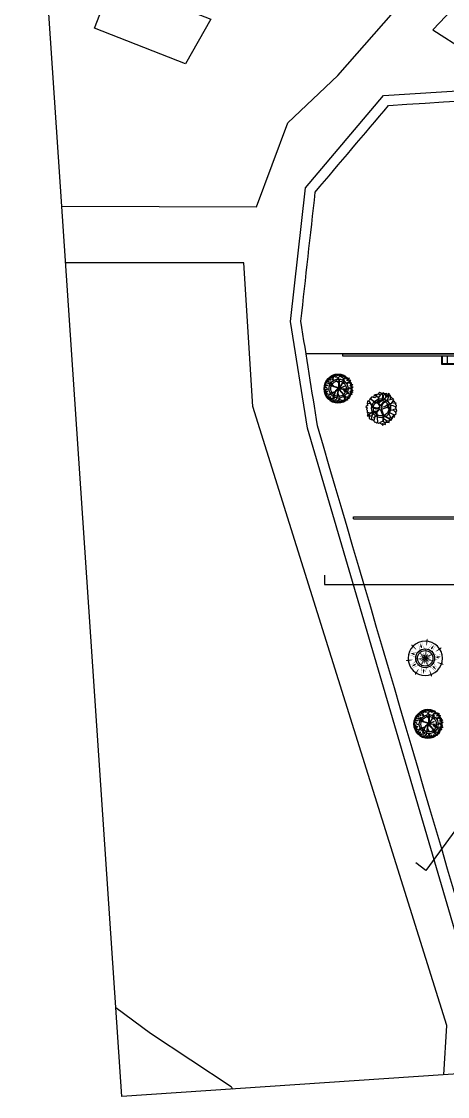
# Model space of a CAD drawing. Header units: millimetres. Extents: x 55520 to 96084, y -58491 to -49645.
# Drawn here: x 58485.7 to 58609.7, y -57850.2 to -57537.5 of the extents above; entities that cross this region are included whole.
import ezdxf

# ---------------------------------------------------------------- set-up
doc = ezdxf.new("R2010")
doc.units = ezdxf.units.MM
doc.linetypes.add('HIDDEN', pattern=[9.525, 6.35, -3.175])
for name, color, linetype in [('05_Mobiliário', 1, 'Continuous'), ('Alvenaria Corte', 30, 'Continuous'), ('Alvenaria Vista', 40, 'Continuous'), ('ARQ-COTAS', 1, 'Continuous'), ('Cinza', 9, 'Continuous'), ('Curvas de Nível', 10, 'Continuous'), ('Limite Terreno', 20, 'Continuous'), ('Limites', 250, 'Continuous'), ('Projeção', 60, 'HIDDEN'), ('Árvores Existentes', 114, 'Continuous')]:
    doc.layers.add(name, color=color, linetype=linetype)
doc.styles.add('ATTR', font='romans.shx', dxfattribs={"width": 0.8, "height": 0.470416})

# ---------------------------------------------------------------- blocks, each defined once
blk = doc.blocks.new('árvore_media')
for p, q in [((55225.38, -51940.37), (55225.54, -51939.52)), ((55226.59, -51939.35), (55226.15, -51940.06)), ((55226.95, -51939.38), (55227.19, -51940.18)), ((55227.28, -51940.08), (55227.84, -51939.55)), ((55223.13, -51942.07), (55223.75, -51942.35)), ((55223.73, -51941.65), (55223.2, -51941.76)), ((55224.3, -51941.87), (55223.35, -51941.45)), ((55224.65, -51941.34), (55223.66, -51940.88)), ((55223.66, -51940.91), (55224.06, -51941.73)), ((55223.75, -51942.35), (55224.5, -51942.5)), ((55224.56, -51940.6), (55223.9, -51940.57)), ((55225.16, -51943.46), (55224.3, -51941.87)), ((55224.48, -51942.41), (55224.3, -51942.04)), ((55224.72, -51941.34), (55224.45, -51940.06)), ((55225.18, -51942.38), (55224.65, -51941.34)), ((55225.27, -51942.33), (55224.72, -51941.34)), ((55224.74, -51939.89), (55225.62, -51940.54)), ((55226.4, -51943.03), (55225.27, -51942.33)), ((55225.62, -51940.54), (55225.76, -51941.34)), ((55225.76, -51941.34), (55226.29, -51942.1)), ((55226.15, -51940.06), (55225.91, -51940.97)), ((55225.91, -51940.97), (55225.96, -51941.19)), ((55225.96, -51941.19), (55226.22, -51941.53)), ((55226.22, -51941.53), (55226.26, -51941.19)), ((55226.26, -51941.19), (55227.15, -51940.8)), ((55226.29, -51942.1), (55226.4, -51943)), ((55226.42, -51941.48), (55226.95, -51941.17)), ((55226.79, -51942.92), (55226.42, -51941.48)), ((55226.95, -51941.17), (55227.87, -51941.28)), ((55227.26, -51940.83), (55227.08, -51941.02)), ((55227.1, -51941.02), (55227.76, -51941.17)), ((55227.17, -51940.8), (55227.19, -51940.12)), ((55227.23, -51940.09), (55227.26, -51940.83)), ((55227.76, -51941.17), (55228.36, -51939.86)), ((55227.87, -51941.28), (55229.38, -51940.66)), ((55228.07, -51942.64), (55229.57, -51940.91)), ((55229.57, -51940.94), (55228.36, -51942.61)), ((55229, -51942.66), (55229.66, -51941.93)), ((55229.15, -51940.4), (55229.02, -51941.53)), ((55229.66, -51941.93), (55229.15, -51942.66)), ((55229.68, -51941.93), (55229.77, -51941.28)), ((55229.68, -51941.93), (55230.08, -51942.07)), ((55229.73, -51942.75), (55230.13, -51942.3)), ((55224.01, -51943.46), (55223, -51942.64)), ((55223.7, -51942.41), (55223.02, -51942.44)), ((55223.37, -51942.95), (55223.02, -51943.46)), ((55223.46, -51944.19), (55223.15, -51944.02)), ((55223.53, -51944.02), (55223.37, -51944.53)), ((55224.01, -51943.46), (55223.53, -51944.02)), ((55224.61, -51942.61), (55223.7, -51942.41)), ((55223.7, -51943.85), (55223.93, -51944.33)), ((55223.93, -51944.33), (55223.73, -51945.13)), ((55225.09, -51943.71), (55224.01, -51943.46)), ((55224.04, -51943.46), (55224.96, -51943.54)), ((55224.06, -51945.55), (55224.9, -51944.42)), ((55225.05, -51944.5), (55224.06, -51945.52)), ((55224.5, -51942.5), (55224.48, -51942.41)), ((55224.96, -51943.54), (55224.61, -51942.61)), ((55226.22, -51944.9), (55224.76, -51945.69)), ((55224.92, -51944.42), (55225.09, -51943.71)), ((55225.36, -51943.68), (55225.05, -51944.5)), ((55225.34, -51943.46), (55225.16, -51943.46)), ((55226, -51943.12), (55225.18, -51942.38)), ((55226, -51943.15), (55225.34, -51943.46)), ((55225.82, -51943.4), (55225.36, -51943.68)), ((55226.35, -51943.34), (55225.82, -51943.4)), ((55226.48, -51944.16), (55226.22, -51944.9)), ((55226.71, -51944.25), (55226.33, -51945.04)), ((55226.35, -51943.34), (55226.48, -51944.16)), ((55226.64, -51943.37), (55227.32, -51944.16)), ((55226.64, -51943.4), (55226.71, -51944.25)), ((55226.79, -51943.29), (55228.34, -51942.75)), ((55226.79, -51943.32), (55227.48, -51944.14)), ((55226.82, -51942.95), (55228.07, -51942.64)), ((55227.32, -51944.16), (55227.26, -51944.96)), ((55227.26, -51944.96), (55227.57, -51945.64)), ((55227.37, -51944.96), (55227.92, -51946.26)), ((55227.39, -51944.98), (55228.32, -51945.47)), ((55227.5, -51944.31), (55227.41, -51944.84)), ((55227.41, -51944.84), (55228.32, -51945.41)), ((55227.48, -51944.14), (55229.99, -51944.14)), ((55227.5, -51944.31), (55228.36, -51944.28)), ((55228.34, -51942.75), (55229.75, -51942.83)), ((55228.36, -51942.61), (55229, -51942.66)), ((55228.36, -51944.28), (55228.74, -51945.01)), ((55228.58, -51944.7), (55229.44, -51944.96)), ((55229.15, -51942.69), (55229.73, -51942.75)), ((55229.75, -51942.83), (55230.1, -51943.63)), ((55224.76, -51945.72), (55224.65, -51945.97)), ((55226.33, -51945.04), (55224.76, -51945.72)), ((55225.23, -51945.55), (55225.29, -51946.29)), ((55227.57, -51945.64), (55227.35, -51946.46)), ((55228.32, -51945.41), (55229.13, -51945.61)), ((55228.32, -51945.47), (55228.36, -51946.06))]:
    blk.add_line(p, q)
for points in [[(55223.9, -51940.57), (55223.66, -51940.53), (55223.66, -51940.91), (55223.61, -51941.23), (55223.35, -51941.45), (55223.06, -51941.48), (55223.2, -51941.76), (55223.13, -51942.07), (55222.89, -51942.22), (55223.02, -51942.44), (55223, -51942.64), (55222.75, -51943.04), (55223.02, -51943.46), (55223.36, -51943.71), (55223.15, -51944.02), (55223.25, -51944.27), (55223.37, -51944.53), (55223.66, -51944.66), (55223.73, -51945.13), (55223.97, -51945.33), (55224.06, -51945.52), (55224.46, -51945.69), (55224.65, -51945.97), (55224.68, -51946.18), (55225.29, -51946.29), (55225.65, -51946.18), (55225.95, -51946.68), (55226.26, -51946.4), (55226.61, -51946.57), (55226.78, -51946.4), (55227.35, -51946.46), (55227.69, -51946.29), (55227.92, -51946.26), (55228.08, -51945.83), (55228.36, -51946.06), (55228.85, -51946.11), (55229.13, -51945.61), (55229.18, -51945.3), (55229.44, -51944.96), (55229.76, -51944.91), (55229.84, -51944.49), (55230.03, -51944.27), (55229.99, -51944.14), (55230.12, -51943.88), (55230.1, -51943.63), (55230.42, -51943.14), (55230.26, -51942.93), (55230.61, -51942.19), (55230.13, -51942.3), (55230.08, -51942.07), (55230.03, -51941.73), (55230.17, -51941.3), (55229.77, -51941.28), (55229.57, -51940.91), (55229.54, -51940.6), (55229.38, -51940.66), (55229.15, -51940.4), (55228.77, -51940.38), (55228.46, -51940.07), (55228.36, -51939.86), (55228.21, -51939.46), (55227.84, -51939.55), (55227.5, -51939.29), (55226.95, -51939.38), (55226.81, -51939.5), (55226.59, -51939.35), (55226.15, -51939.22), (55225.9, -51939.46), (55225.59, -51939.32), (55225.54, -51939.52), (55225.24, -51939.61), (55225.12, -51939.85), (55224.74, -51939.89), (55224.55, -51939.82), (55224.45, -51940.06)], [(55223.28, -51940.74), (55223.14, -51940.91), (55223.3, -51941.16), (55223.5, -51940.95)], [(55228.65, -51940.06), (55228.87, -51939.92), (55229.05, -51940.06), (55228.85, -51940.2)], [(55226.66, -51942.92), (55226.55, -51942.95), (55226.53, -51943.03), (55226.62, -51943)], [(55230.5, -51942.68), (55230.42, -51942.86), (55230.59, -51943.04), (55230.67, -51942.86)], [(55228.24, -51946.12), (55228.02, -51946.26), (55228.04, -51946.55), (55228.26, -51946.38)]]:
    blk.add_lwpolyline(points, close=True)
at = {"style": 'ATTR', "width": 0.8, "flags": 9}
blk.add_attdef('ESTCODE', (55226.66, -51942.92), '', height=0.0000158, dxfattribs=at)
blk = doc.blocks.new('tree 17')
at = {"color": 0, "linetype": 'ByBlock'}
for p, q in [((-0.22, 1.81), (-0.08, 0.15)), ((-0.03, 0.27), (-0.18, 1.75)), ((-0.18, 1.75), (-0.15, 0.77)), ((-0.1, 0.07), (-1.74, -0.38)), ((-1.74, -0.38), (-0.08, 0.07)), ((-0.08, 0.15), (-1.51, 1.22)), ((-1.51, 1.22), (-0.1, 0.07)), ((-0.89, 0.73), (-1.34, 0.76)), ((-0.72, -0.11), (-1.34, 0.15)), ((-0.15, 0.77), (-0.81, 1.66)), ((-0.81, 1.66), (-0.08, 0.82)), ((-0.08, 0.82), (-0.62, 1.04)), ((-0.08, 0.07), (-0.54, -0.51)), ((-0.43, -0.5), (-0.05, 0.06)), ((-0.05, 0.06), (-0.33, -0.4)), ((-0.33, -0.4), (0.08, 0.06)), ((0.33, 1.07), (-0.03, 0.27)), ((0, 0.19), (1.35, 1.12)), ((1.54, 0.29), (0, 0.19)), ((1.35, 1.12), (0.02, 0.27)), ((0.02, 0.27), (0.33, 1.07)), ((0.08, 0.06), (0.63, -1.4)), ((0.63, -1.4), (0.1, 0.14)), ((0.1, 0.14), (0.44, -0.79)), ((0.15, 0.15), (1.54, 0.29)), ((0.36, -0.68), (0.15, 0.15)), ((0.77, 0.78), (0.91, 1.26)), ((0.86, 0.22), (1.42, -0.3)), ((-0.54, -0.51), (-1.41, -0.88)), ((-1.41, -0.88), (-0.51, -0.55)), ((-0.69, -1.37), (-0.43, -0.5)), ((-0.51, -0.55), (-0.69, -1.37)), ((1.18, -1.16), (0.36, -0.68)), ((0.44, -0.79), (1.18, -1.16))]:
    blk.add_line(p, q, dxfattribs=at)
for points in [[(-1.15, 1.67, 0.420523), (-1.52, 1.79)], [(-1.52, 1.79, 0.420523), (-1.15, 1.67)], [(-1.07, 2.21, 0.45154), (-0.99, 1.9)], [(-0.99, 1.9, 0.45154), (-1.07, 2.21)], [(-1.01, 1.76, 0.408258), (-0.81, 1.45)], [(-0.81, 1.45, 0.408258), (-1.01, 1.76)], [(-0.73, 2.36, 0.375302), (-0.64, 1.85)], [(-0.64, 1.85, 0.375302), (-0.73, 2.36)], [(-0.19, 2.05, 0.30277), (-0.5, 2.35)], [(-0.5, 2.35, 0.30277), (-0.19, 2.05)], [(-0.05, 2.05, 0.340953), (-0.03, 1.67)], [(-0.03, 1.67, 0.340953), (-0.05, 2.05)], [(0.11, 2.46, 0.350689), (0.02, 2.17)], [(0.02, 2.17, 0.350689), (0.11, 2.46)], [(0.48, 2.44, 0.27027), (0.33, 1.92)], [(0.33, 1.92, 0.27027), (0.48, 2.44)], [(0.71, 2.31, 0.218613), (0.77, 1.87)], [(0.77, 1.87, 0.218613), (0.71, 2.31)], [(0.91, 1.84, 0.440076), (0.72, 1.49)], [(0.72, 1.49, 0.440076), (0.91, 1.84)], [(1.25, 2.09, 0.288468), (1.02, 1.85)], [(1.02, 1.85, 0.288468), (1.25, 2.09)], [(1.59, 1.9, 0.268637), (1.17, 1.54)], [(1.17, 1.54, 0.268637), (1.59, 1.9)], [(-2.02, 0.17, 0.288328), (-2.33, 0.24)], [(-2.33, 0.24, 0.288328), (-2.02, 0.17)], [(-1.82, 0.44, 0.362144), (-2.27, 0.6)], [(-2.27, 0.6, 0.362144), (-1.82, 0.44)], [(-1.75, 0.92, 0.295875), (-2.18, 0.83)], [(-2.18, 0.83, 0.295875), (-1.75, 0.92)], [(-1.95, 1.39, 0.525994), (-1.77, 1.17)], [(-1.77, 1.17, 0.525994), (-1.95, 1.39)], [(-1.56, 0.12, 0.309468), (-1.93, 0.08)], [(-1.93, 0.08, 0.309468), (-1.56, 0.12)], [(-1.39, 1.33, 0.363335), (-1.73, 1.69)], [(-1.73, 1.69, 0.363335), (-1.39, 1.33)], [(-1.7, 1.06, 0.343163), (-1.38, 0.88)], [(-1.38, 0.88, 0.343163), (-1.7, 1.06)], [(1.65, 1.12, 0.341117), (1.33, 0.91)], [(1.33, 0.91, 0.341117), (1.65, 1.12)], [(1.65, 1.67, 0.386862), (1.54, 1.27)], [(1.54, 1.27, 0.386862), (1.65, 1.67)], [(1.9, 0.18, 0.326555), (1.54, 0.15)], [(1.54, 0.15, 0.326555), (1.9, 0.18)], [(2.23, 0.87, 0.343561), (1.71, 0.75)], [(1.71, 0.75, 0.343561), (2.23, 0.87)], [(2.07, 1.22, 0.443589), (1.77, 1.12)], [(1.77, 1.12, 0.443589), (2.07, 1.22)], [(2.2, 0.63, 0.38021), (1.89, 0.35)], [(1.89, 0.35, 0.38021), (2.2, 0.63)], [(2.32, 0.02, 0.383832), (2.06, 0.12)], [(2.06, 0.12, 0.383832), (2.32, 0.02)], [(-1.89, -0.05, 0.289447), (-2.23, -0.37)], [(-2.23, -0.37, 0.289447), (-1.89, -0.05)], [(-1.73, -0.51, 0.447347), (-2.23, -0.63)], [(-2.23, -0.63, 0.447347), (-1.73, -0.51)], [(-1.78, -0.86, 0.306984), (-2.08, -0.95)], [(-2.08, -0.95, 0.306984), (-1.78, -0.86)], [(-1.53, -1, 0.414115), (-1.69, -1.4)], [(-1.69, -1.4, 0.414115), (-1.53, -1)], [(-1.37, -0.67, 0.315606), (-1.66, -0.85)], [(-1.66, -0.85, 0.315606), (-1.37, -0.67)], [(-1.18, -1.28, 0.365918), (-1.58, -1.64)], [(-1.58, -1.64, 0.365918), (-1.18, -1.28)], [(-1.03, -1.61, 0.559657), (-1.26, -1.84)], [(-1.26, -1.84, 0.559657), (-1.03, -1.61)], [(-0.76, -1.19, 0.285981), (-0.93, -1.55)], [(-0.93, -1.55, 0.285981), (-0.76, -1.19)], [(-0.79, -1.62, 0.321275), (-0.68, -2.02)], [(-0.68, -2.02, 0.321275), (-0.79, -1.62)], [(-0.31, -1.65, 0.362047), (-0.48, -2.17)], [(-0.48, -2.17, 0.362047), (-0.31, -1.65)], [(0.01, -1.41, 0.328832), (0.04, -1.76)], [(0.04, -1.76, 0.328832), (0.01, -1.41)], [(0.62, -1.58, 0.235997), (0.72, -2.09)], [(0.72, -2.09, 0.235997), (0.62, -1.58)], [(0.79, -1.2, 0.368927), (0.99, -1.5)], [(0.99, -1.5, 0.368927), (0.79, -1.2)], [(0.99, -1.63, 0.337084), (1.06, -1.92)], [(1.06, -1.92, 0.337084), (0.99, -1.63)], [(1.53, -1.54, 0.303563), (1.13, -1.41)], [(1.13, -1.41, 0.303563), (1.53, -1.54)], [(1.68, -0.79, 0.340003), (1.34, -0.64)], [(1.34, -0.64, 0.340003), (1.68, -0.79)], [(1.76, -1.42, 0.316942), (1.41, -1.03)], [(1.41, -1.03, 0.316942), (1.76, -1.42)], [(2.13, -0.53, 0.317134), (1.74, -0.65)], [(1.74, -0.65, 0.317134), (2.13, -0.53)], [(1.75, -0.9, 0.40592), (1.94, -1.11)], [(1.94, -1.11, 0.40592), (1.75, -0.9)], [(2.27, -0.35, 0.351781), (1.83, -0.17)], [(1.83, -0.17, 0.351781), (2.27, -0.35)], [(-0.04, -1.88, 0.345907), (-0.11, -2.18)], [(-0.11, -2.18, 0.345907), (-0.04, -1.88)], [(0.21, -1.77, 0.339938), (0.49, -2.07)], [(0.49, -2.07, 0.339938), (0.21, -1.77)]]:
    blk.add_lwpolyline(points, format="xyb")
at = {"lineweight": 40}
blk.add_circle((0, 0), 2.24, dxfattribs=at)
blk = doc.blocks.new('tree 24')
at = {"flags": 128}
for points in [[(-1.2, 1.02, 0.05, 0.25, 0), (-1.36, 1.15, 0.25, 0.04, 0), (-1.74, 1.47, 0, 0, 0)], [(0, 0, 0.1, 0.0832, 0.09359), (-0.23, 0.67, 0.0832, 0.07, 0.120632), (-0.61, 1.08, 0.07, 0.0494, 0.042982), (-0.9, 1.23, 0.0494, 0.03, -0.045506), (-1.17, 1.38, 0.03, 0.0165, -0.065495), (-1.5, 1.67, 0.0165, 0, -0.053115), (-1.8, 2.1, 0, 0, 0)], [(-1.1, 2.65, 0, 0.2, 0), (-1.02, 2.46, 0.2, 0.07, 0), (-0.71, 1.71, 0, 0, 0)], [(0, 0, 0.1, 0.0832, -0.09359), (-0.34, 0.63, 0.0832, 0.07, -0.120632), (-0.38, 1.18, 0.07, 0.0494, -0.042982), (-0.3, 1.5, 0.0494, 0.03, 0.045506), (-0.22, 1.8, 0.03, 0.0165, 0.065495), (-0.21, 2.23, 0.0165, 0, 0.053115), (-0.32, 2.75, 0, 0, 0)], [(0.05, 1.58, 0.05, 0.25, 0), (0.05, 1.78, 0.25, 0.04, 0), (0.07, 2.28, 0, 0, 0)], [(0, 0, 0.1, 0.0832, 0.09359), (0.38, 0.6, 0.0832, 0.07, 0.120632), (0.46, 1.15, 0.07, 0.0494, 0.042982), (0.4, 1.47, 0.0494, 0.03, -0.045506), (0.35, 1.78, 0.03, 0.0165, -0.065495), (0.37, 2.21, 0.0165, 0, -0.053115), (0.52, 2.72, 0, 0, 0)], [(0, 0, 0.1, 0.0832, -0.09359), (0.28, 0.66, 0.0832, 0.07, -0.120632), (0.69, 1.03, 0.07, 0.0494, -0.042982), (0.99, 1.17, 0.0494, 0.03, 0.045506), (1.27, 1.29, 0.03, 0.0165, 0.065495), (1.61, 1.55, 0.0165, 0, 0.053115), (1.95, 1.96, 0, 0, 0)], [(1.39, 2.51, 0, 0.2, 0), (1.29, 2.33, 0.2, 0.07, 0), (0.9, 1.62, 0, 0, 0)], [(-2.76, 0.79, 0, 0.2, 0), (-2.56, 0.73, 0.2, 0.07, 0), (-1.78, 0.51, 0, 0, 0)], [(0, 0, 0.1, 0.0832, 0.09359), (-0.67, 0.24, 0.0832, 0.07, 0.120632), (-1.22, 0.2, 0.07, 0.0494, 0.042982), (-1.53, 0.07, 0.0494, 0.03, -0.045506), (-1.81, -0.06, 0.03, 0.0165, -0.065495), (-2.24, -0.13, 0.0165, 0, -0.053115), (-2.76, -0.1, 0, 0, 0)], [(0, 0, 0.1, 0.0832, -0.09359), (-0.53, -0.47, 0.0832, 0.07, -0.120632), (-1.06, -0.63, 0.07, 0.0494, -0.042982), (-1.4, -0.62, 0.0494, 0.03, 0.045506), (-1.71, -0.61, 0.03, 0.0165, 0.065495), (-2.13, -0.7, 0.0165, 0, 0.053115), (-2.61, -0.92, 0, 0, 0)], [(0, 0, 0.1, 0.0832, -0.09359), (-0.7, 0.12, 0.0832, 0.07, -0.120632), (-1.16, 0.44, 0.07, 0.0494, -0.042982), (-1.36, 0.7, 0.0494, 0.03, 0.045506), (-1.54, 0.95, 0.03, 0.0165, 0.065495), (-1.87, 1.23, 0.0165, 0, 0.053115), (-2.34, 1.47, 0, 0, 0)], [(0, 0, 0.1, 0.0832, 0.09359), (-0.61, -0.37, 0.0832, 0.07, 0.120632), (-0.92, -0.83, 0.07, 0.0494, 0.042982), (-1, -1.15, 0.0494, 0.03, -0.045506), (-1.09, -1.45, 0.03, 0.0165, -0.065495), (-1.29, -1.83, 0.0165, 0, -0.053115), (-1.64, -2.22, 0, 0, 0)], [(0, 0, 0.1, 0.0832, -0.09359), (0.03, -0.71, 0.0832, 0.07, -0.120632), (-0.17, -1.23, 0.07, 0.0494, -0.042982), (-0.38, -1.48, 0.0494, 0.03, 0.045506), (-0.58, -1.72, 0.03, 0.0165, 0.065495), (-0.78, -2.1, 0.0165, 0, 0.053115), (-0.91, -2.61, 0, 0, 0)], [(-0.21, -0.04, 0, 0.15, 0), (-0.42, -0.08, 0.15, 0, 0), (-0.84, -0.17, 0, 0, 0)], [(-0.16, 0.14, 0, 0.15, 0), (-0.33, 0.27, 0.15, 0, 0), (-0.66, 0.55, 0, 0, 0)], [(0, 0, 0.1, 0.0832, 0.09359), (-0.09, -0.71, 0.0832, 0.07, 0.120632), (0.08, -1.24, 0.07, 0.0494, 0.042982), (0.27, -1.5, 0.0494, 0.03, -0.045506), (0.46, -1.76, 0.03, 0.0165, -0.065495), (0.63, -2.15, 0.0165, 0, -0.053115), (0.71, -2.67, 0, 0, 0)], [(0.01, 0.21, 0, 0.15, 0), (0.01, 0.43, 0.15, 0, 0), (0.02, 0.86, 0, 0, 0)], [(0, 0, 0.1, 0.0832, 0.09359), (0.71, 0.07, 0.0832, 0.07, 0.120632), (1.19, 0.35, 0.07, 0.0494, 0.042982), (1.4, 0.6, 0.0494, 0.03, -0.045506), (1.61, 0.84, 0.03, 0.0165, -0.065495), (1.96, 1.09, 0.0165, 0, -0.053115), (2.45, 1.29, 0, 0, 0)], [(0, 0, 0.1, 0.0832, -0.09359), (0.68, 0.19, 0.0832, 0.07, -0.120632), (1.23, 0.11, 0.07, 0.0494, -0.042982), (1.53, -0.05, 0.0494, 0.03, 0.045506), (1.8, -0.19, 0.03, 0.0165, 0.065495), (2.22, -0.29, 0.0165, 0, 0.053115), (2.75, -0.3, 0, 0, 0)], [(0, 0, 0.1, 0.0832, -0.09359), (0.58, -0.42, 0.0832, 0.07, -0.120632), (0.85, -0.9, 0.07, 0.0494, -0.042982), (0.92, -1.22, 0.0494, 0.03, 0.045506), (0.98, -1.53, 0.03, 0.0165, 0.065495), (1.15, -1.92, 0.0165, 0, 0.053115), (1.48, -2.34, 0, 0, 0)], [(0, 0, 0.1, 0.0832, 0.09359), (0.5, -0.51, 0.0832, 0.07, 0.120632), (1.02, -0.71, 0.07, 0.0494, 0.042982), (1.35, -0.72, 0.0494, 0.03, -0.045506), (1.66, -0.74, 0.03, 0.0165, -0.065495), (2.07, -0.85, 0.0165, 0, -0.053115), (2.53, -1.11, 0, 0, 0)], [(0.17, 0.13, 0, 0.15, 0), (0.34, 0.26, 0.15, 0, 0), (0.69, 0.52, 0, 0, 0)], [(0.21, -0.05, 0, 0.15, 0), (0.41, -0.11, 0.15, 0, 0), (0.84, -0.21, 0, 0, 0)], [(1.26, 0.95, 0.05, 0.25, 0), (1.42, 1.07, 0.25, 0.04, 0), (1.82, 1.37, 0, 0, 0)], [(2.83, 0.48, 0, 0.2, 0), (2.63, 0.45, 0.2, 0.07, 0), (1.83, 0.31, 0, 0, 0)], [(-2.34, -1.66, 0, 0.2, 0), (-2.17, -1.54, 0.2, 0.07, 0), (-1.51, -1.08, 0, 0, 0)], [(-1.55, -0.3, 0.05, 0.25, 0), (-1.74, -0.34, 0.25, 0.04, 0), (-2.23, -0.44, 0, 0, 0)], [(-0.73, -1.4, 0.05, 0.25, 0), (-0.82, -1.58, 0.25, 0.04, 0), (-1.05, -2.02, 0, 0, 0)], [(-0.1, -0.19, 0, 0.15, 0), (-0.2, -0.38, 0.15, 0, 0), (-0.39, -0.77, 0, 0, 0)], [(0.09, -0.19, 0, 0.15, 0), (0.18, -0.39, 0.15, 0, 0), (0.35, -0.79, 0, 0, 0)], [(0.64, -1.44, 0.05, 0.25, 0), (0.72, -1.62, 0.25, 0.04, 0), (0.93, -2.08, 0, 0, 0)], [(2.14, -1.91, 0, 0.2, 0), (1.99, -1.77, 0.2, 0.07, 0), (1.38, -1.23, 0, 0, 0)], [(1.53, -0.4, 0.05, 0.25, 0), (1.72, -0.45, 0.25, 0.04, 0), (2.2, -0.57, 0, 0, 0)], [(-0.16, -2.87, 0, 0.2, 0), (-0.15, -2.66, 0.2, 0.07, 0), (-0.1, -1.85, 0, 0, 0)]]:
    blk.add_lwpolyline(points, format="xyseb", dxfattribs=at)
blk.add_circle((0, 0), 2.5)

msp = doc.modelspace()

# ---------------------------------------------------------------- linework, layer by layer
at = {"layer": '05_Mobiliário'}
for centre, radius in [((58577.943, -57644.291), 2.75), ((58577.943, -57644.291), 2.25), ((58590.328, -57650.001), 2.75), ((58590.328, -57650.001), 2.25), ((58603.152, -57722.733), 2.75), ((58603.152, -57722.733), 2.25), ((58604.185, -57741.916), 2.75), ((58604.185, -57741.916), 2.25)]:
    msp.add_circle(centre, radius, dxfattribs=at)
at = {"layer": 'Alvenaria Corte'}
for p, q in [((58579.1, -57634.218), (58652.487, -57634.218)), ((58579.1, -57634.218), (58579.1, -57634.718)), ((58579.1, -57634.718), (58651.84, -57634.718)), ((58607.9, -57634.718), (58607.9, -57637.218)), ((58607.9, -57637.218), (58617.1, -57637.218)), ((58608.1, -57634.718), (58617.1, -57634.718)), ((58608.1, -57634.718), (58608.1, -57637.018)), ((58608.1, -57637.018), (58617.1, -57637.018)), ((58582.33, -57681.637), (58641.74, -57681.637)), ((58582.33, -57682.137), (58582.33, -57681.637)), ((58582.33, -57682.137), (58641.74, -57682.137))]:
    msp.add_line(p, q, dxfattribs=at)
at = {"layer": 'Alvenaria Vista'}
msp.add_open_spline([(58626.903, -57842.639), (58608.543, -57780.147), (58590.182, -57717.654), (58571.822, -57655.161), (58570.208, -57644.994), (58568.595, -57634.828), (58566.981, -57624.661), (58568.382, -57612.146), (58569.783, -57599.63), (58571.183, -57587.114), (58578.291, -57578.721), (58585.4, -57570.328), (58592.508, -57561.935), (58649.395, -57558.343), (58706.283, -57554.75), (58763.17, -57551.158), (58782.434, -57549.337), (58801.697, -57547.515), (58820.96, -57545.694)], degree=3, knots=[20.3224163, 20.3224163, 20.3224163, 20.3224163, 21.3053757, 21.3053757, 21.3053757, 22.3053757, 22.3053757, 22.3053757, 23.3053757, 23.3053757, 23.3053757, 24.3053757, 24.3053757, 24.3053757, 25.3053757, 25.3053757, 25.3053757, 25.5933686, 25.5933686, 25.5933686, 25.5933686], dxfattribs=at)
at = {"layer": 'ARQ-COTAS'}
msp.add_lwpolyline([(58810.824, -57395.294), (58840.004, -57828.278), (58514.858, -57850.19), (58485.678, -57417.206)], close=True, dxfattribs=at)
for points in [[(58722.262, -57615.876), (58725.192, -57618.021), (58603.322, -57784.417), (58600.393, -57782.271)], [(58573.846, -57698.585), (58573.846, -57701.255), (58728.337, -57701.255), (58728.337, -57698.585)]]:
    msp.add_lwpolyline(points, dxfattribs=at)
at = {"layer": 'Cinza'}
msp.add_lwpolyline([(58533.449, -57549.801), (58506.895, -57539.427), (58512.258, -57525.699), (58540.811, -57536.855), (58533.449, -57549.801)], dxfattribs=at)
at = {"layer": 'Curvas de Nível'}
for points in [[(58662.796, -57632.758), (58652.487, -57634.218), (58568.498, -57634.218)], [(58513.111, -57824.266), (58523.2, -57831.791), (58546.65, -57847.295), (58547.113, -57848.017)]]:
    msp.add_lwpolyline(points, dxfattribs=at)
at = {"layer": 'Limite Terreno'}
msp.add_lwpolyline([(58623.837, -57842.846), (58568.889, -57655.821), (58563.955, -57624.731), (58568.304, -57585.872), (58591.044, -57559.022), (58762.935, -57548.167), (58820.758, -57542.699)], dxfattribs=at)
at = {"layer": 'Limites'}
for points in [[(58497.404, -57591.205), (58554.117, -57591.387), (58563.195, -57566.968), (58577.768, -57553.18), (58615.1, -57510.642), (58574.68, -57478.967), (58548.333, -57476.082), (58522.357, -57459.938), (58533.438, -57443.359), (58556.91, -57459.633), (58587.257, -57462.783), (58614.088, -57486.324), (58627.384, -57493.487), (58705.512, -57406.802), (58710.228, -57402.073)], [(58738.391, -57400.175), (58605.414, -57539.914), (58614.8, -57545.926), (58706.848, -57539.721), (58819.713, -57527.193)], [(58608.615, -57843.872), (58609.474, -57829.533), (58552.979, -57649.521), (58550.369, -57607.731), (58498.515, -57607.689)]]:
    msp.add_lwpolyline(points, dxfattribs=at)
at = {"layer": 'Projeção'}
msp.add_line((58609.6, -57634.718), (58609.6, -57637.018), dxfattribs=at)

# ---------------------------------------------------------------- block references
at = {"layer": 'Árvores Existentes', "rotation": 273.8554613186972}
for name, p, xscale, yscale, zscale in [('tree 17', (58577.778, -57644.292), -1.8048, 1.8048, 1.8048), ('árvore_media', (116324.789, 12663.062), 1.2, 1.2, 1.2), ('tree 24', (58603.16, -57722.734), -2, 2, 2), ('tree 17', (58603.934, -57741.816), -1.8048, 1.8048, 1.8048)]:
    msp.add_blockref(name, p, dxfattribs=dict(at, xscale=xscale, yscale=yscale, zscale=zscale))

doc.saveas('drawing.dxf')
